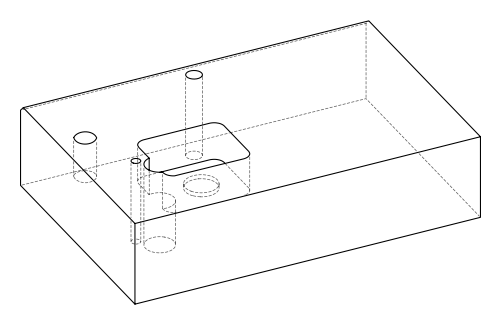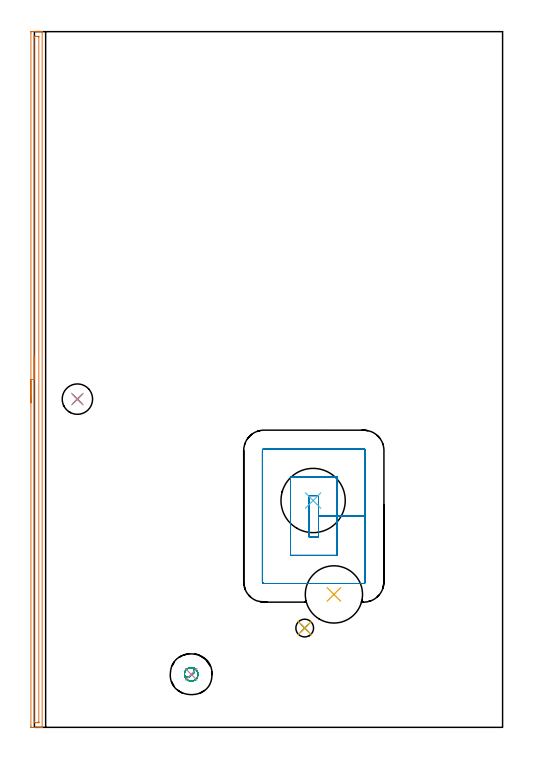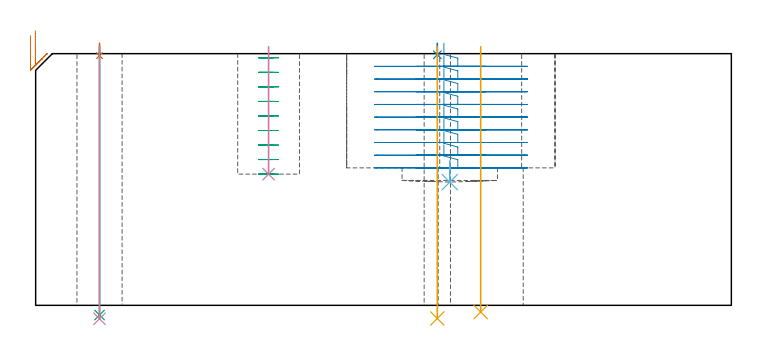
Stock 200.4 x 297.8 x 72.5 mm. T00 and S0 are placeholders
(PLAN: 11 operations, 9 tool changes, 15.2 min)
(1 AREA_MILL | FG_CHAMFER_SURFACE | UGT0205_001 | 4.94 min | 3437 mm3)
(2 MILL_RECTANGULAR_POCKET | POCKET_RECTANGULAR_STRAIGHT | NXT0201_012 | Follow Part, ap 4, ae 75% | 7.67 min | 143166 mm3)
(3 MILL_BLIND_HOLE_FROM_SOLID_MATERIAL | STEP1POCKET | NXT0201_011 | Spiral | 1.14 min | 8632 mm3)
(4 BORE_BLIND_HOLE | STEP1POCKET | UGT0332_075 | 0.15 min | 0 mm3)
(5 INDEXABLE_INSERT_DRILL_THROUGH_HOLE_FROM_SOLID | STEP1HOLE | NXT0302_020 | 0.31 min | 23780 mm3)
(6 INDEXABLE_INSERT_DRILL_BLIND_HOLE_FROM_SOLID | STEP1POCKET_1 | NXT0302_026 | 0.03 min | 2233 mm3)
(7 SPOT_DRILL | STEP1HOLE_1 | NXT0321_9005460120000 | 0.03 min | 7 mm3)
(8 SPOT_DRILL_1 | STEP1HOLE_2 | NXT0321_9005460120000 | 0.03 min | 0 mm3)
(9 DRILL_THROUGH_HOLE_INTO_CENTER | STEP1HOLE_1 | NXT0301_042 | 0.31 min | 2861 mm3)
(10 DRILL_TO_ENLARGE_THROUGH_HOLE | STEP1HOLE_1 | NXT0301_101 | 0.32 min | 6749 mm3)
(11 DRILL_THROUGH_HOLE_INTO_CENTER_1 | STEP1HOLE_2 | UGT0301_471 | 0.31 min | 3272 mm3)
(TOOL UGT0205_001 | Chamfer Mill 20 x 3 x 45 deg. | D20 FL50 Z2)
(TOOL NXT0201_012 | ENDMILL 16mm [2P460-1600-NA 1630] | D16 FL38 Z6)
(TOOL NXT0201_011 | ENDMILL 12mm [2P460-1200-NA 1630] | D12 FL38 Z6)
(TOOL UGT0332_075 | 17.75 mm Rough Boring Bar | D17.75)
(TOOL NXT0302_020 | Index. Insert Drill 24.5mm [880-D2450L25-03] | D24.5 PA176 FL74 Z2)
(TOOL NXT0302_026 | Index. Insert Drill 27.5mm [880-D2750L32-03] | D27.5 PA176 FL83 Z2)
(TOOL NXT0321_9005460120000 | NC Spot Drill, 142deg, 12mm, Carbide, Uncoated | D12 PA142 FL30 Z2)
(TOOL NXT0301_042 | Carbide Drill 7.1mm [860.1-0710-057A1-MM 2214] | D7.1 PA140 FL85 Z2)
(TOOL NXT0301_101 | Carbide Drill 13mm [860.1-1300-104A1-MM 2214] | D13 PA140 FL123 Z2)
(TOOL UGT0301_471 | Carbide Drill 7.6 mm | D7.6 PA118 FL76 Z2)
(OP 1 AREA_MILL)
G17 G21 G94 G90
T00 M6
G54
G17 G0 G90 X-1.5 Y138.9 S1061 M3
G43 Z82.5 H0
Z77.7
G94 G1 Y138.938 Z76.828 F250.
Y139.052 Z75.963
Y139.241 Z75.112
Y139.503 Z74.28
Y139.837 Z73.474
Y140.24 Z72.7
Y140.708 Z71.964
Y141.24 Z71.272
Y141.829 Z70.629
Y142.472 Z70.04
Y143.164 Z69.508
Y143.9 Z69.04
Y144.674 Z68.637
Y145.48 Z68.303
Y146.312 Z68.041
Y147.164 Z67.852
Y148.028 Z67.738
Y148.9 Z67.7
Y297.183
X-1.495 Y297.792 Z67.701
X-1.493 Y297.795 Z67.703
X-0.886 Y297.8 Z68.309
X-0.61 Z68.585
X0.007 Z69.201
X0.559 Z69.756
X0.9 Z70.096
X1.453 Z70.649
X1.793 Z70.988
X2.474 Z71.673
X2.832 Z72.032
X3.239 Y297.793 Z72.431
X3.297 Y297.79 Z72.488
X3.3 Y297.629 Z72.5
Y0.17
X3.297 Y0.008 Z72.488
X3.292 Y0.007 Z72.483
X3.237 Y0.004 Z72.429
X2.832 Y0. Z72.031
X2.474 Z71.673
X1.793 Z70.988
X0.56 Z69.757
X0.007 Z69.201
X-0.61 Z68.586
X-0.886 Z68.309
X-1.145 Y0.001 Z68.051
X-1.493 Y0.005 Z67.703
X-1.495 Y0.008 Z67.701
X-1.499 Y0.617
X-1.5 Y148.9 Z67.7
X-0.086 Z69.114
Y295.489
X-0.084 Y295.582 Z69.116
X-0.079 Y295.766 Z69.121
X-0.075 Y295.792 Z69.125
X-0.068 Y295.795 Z69.132
X-0.043 Y295.798 Z69.157
X0.007 Y295.8 Z69.207
X0.497 Z69.697
X0.9 Z70.1
X1.39 Z70.59
X1.793 Y295.796 Z70.993
X1.85 Y295.793 Z71.05
X1.879 Y295.789 Z71.079
X1.882 Y295.674 Z71.082
X1.885 Y295.489 Z71.085
Y2.311
X1.884 Y2.218 Z71.084
X1.879 Y2.034 Z71.079
X1.875 Y2.008 Z71.075
X1.868 Y2.005 Z71.068
X1.843 Y2.002 Z71.043
X1.793 Y2.001 Z70.993
X1.303 Y2. Z70.503
X0.9 Z70.1
X0.41 Z69.61
X0.007 Y2.003 Z69.207
X-0.05 Y2.007 Z69.15
X-0.079 Y2.011 Z69.121
X-0.082 Y2.125 Z69.118
X-0.085 Y2.311 Z69.115
X-0.086 Y148.9 Z69.114
Y149.772 Z69.152
Y150.636 Z69.266
Y151.488 Z69.455
Y152.32 Z69.717
Y153.126 Z70.051
Y153.9 Z70.454
Y154.636 Z70.923
Y155.328 Z71.454
Y155.971 Z72.043
Y156.56 Z72.686
Y157.092 Z73.378
Y157.56 Z74.114
Y157.963 Z74.888
Y158.297 Z75.694
Y158.559 Z76.526
Y158.748 Z77.378
Y158.862 Z78.243
Y158.9 Z79.114
G0 Z82.5
M5
M2
(OP 2 MILL_RECTANGULAR_POCKET)
G17 G21 G94 G90
T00 M6
G54
G17 G0 G90 X117.6 Y93.639 S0 M3
G43 Z82.5 H1
Z75.5
G94 G1 Y81.6 Z72.274 F250.
X121.6 Z71.202
Y90.4 Z68.844
Y99.2 F500.
X117.6
Y81.6
X121.6
Y90.4
X129.6
Y107.2
X109.6
Y73.6
X129.6
Y90.4
X141.6
Y118.5
G3 X140.9 Y119.2 R0.7
G1 X98.3
G3 X97.6 Y118.5 R0.7
G1 Y62.3
G3 X98.3 Y61.6 R0.7
G1 X140.9
G3 X141.6 Y62.3 R0.7
G1 Y90.4
Y91.4
G0 X117.6 Y93.639 Z71.844
G1 Y81.6 Z68.619 F250.
X121.6 Z67.547
Y90.4 Z65.189
Y99.2 F500.
X117.6
Y81.6
X121.6
Y90.4
X129.6
Y107.2
X109.6
Y73.6
X129.6
Y90.4
X141.6
Y118.5
G3 X140.9 Y119.2 R0.7
G1 X98.3
G3 X97.6 Y118.5 R0.7
G1 Y62.3
G3 X98.3 Y61.6 R0.7
G1 X140.9
G3 X141.6 Y62.3 R0.7
G1 Y90.4
Y91.4
G0 X117.6 Y93.639 Z68.189
G1 Y81.6 Z64.963 F250.
X121.6 Z63.891
Y90.4 Z61.533
Y99.2 F500.
X117.6
Y81.6
X121.6
Y90.4
X129.6
Y107.2
X109.6
Y73.6
X129.6
Y90.4
X141.6
Y118.5
G3 X140.9 Y119.2 R0.7
G1 X98.3
G3 X97.6 Y118.5 R0.7
G1 Y62.3
G3 X98.3 Y61.6 R0.7
G1 X140.9
G3 X141.6 Y62.3 R0.7
G1 Y90.4
Y91.4
G0 X117.6 Y93.639 Z64.533
G1 Y81.6 Z61.307 F250.
X121.6 Z60.236
Y90.4 Z57.878
Y99.2 F500.
X117.6
Y81.6
X121.6
Y90.4
X129.6
Y107.2
X109.6
Y73.6
X129.6
Y90.4
X141.6
Y118.5
G3 X140.9 Y119.2 R0.7
G1 X98.3
G3 X97.6 Y118.5 R0.7
G1 Y62.3
G3 X98.3 Y61.6 R0.7
G1 X140.9
G3 X141.6 Y62.3 R0.7
G1 Y90.4
Y91.4
G0 X117.6 Y93.639 Z60.878
G1 Y81.6 Z57.652 F250.
X121.6 Z56.58
Y90.4 Z54.222
Y99.2 F500.
X117.6
Y81.6
X121.6
Y90.4
X129.6
Y107.2
X109.6
Y73.6
X129.6
Y90.4
X141.6
Y118.5
G3 X140.9 Y119.2 R0.7
G1 X98.3
G3 X97.6 Y118.5 R0.7
G1 Y62.3
G3 X98.3 Y61.6 R0.7
G1 X140.9
G3 X141.6 Y62.3 R0.7
G1 Y90.4
Y91.4
G0 X117.6 Y93.639 Z57.222
G1 Y81.6 Z53.996 F250.
X121.6 Z52.925
Y90.4 Z50.567
Y99.2 F500.
X117.6
Y81.6
X121.6
Y90.4
X129.6
Y107.2
X109.6
Y73.6
X129.6
Y90.4
X141.6
Y118.5
G3 X140.9 Y119.2 R0.7
G1 X98.3
G3 X97.6 Y118.5 R0.7
G1 Y62.3
G3 X98.3 Y61.6 R0.7
G1 X140.9
G3 X141.6 Y62.3 R0.7
G1 Y90.4
Y91.4
G0 X117.6 Y93.639 Z53.567
G1 Y81.6 Z50.341 F250.
X121.6 Z49.269
Y90.4 Z46.911
Y99.2 F500.
X117.6
Y81.6
X121.6
Y90.4
X129.6
Y107.2
X109.6
Y73.6
X129.6
Y90.4
X141.6
Y118.5
G3 X140.9 Y119.2 R0.7
G1 X98.3
G3 X97.6 Y118.5 R0.7
G1 Y62.3
G3 X98.3 Y61.6 R0.7
G1 X140.9
G3 X141.6 Y62.3 R0.7
G1 Y90.4
Y91.4
G0 X117.6 Y93.639 Z49.911
G1 Y81.6 Z46.685 F250.
X121.6 Z45.613
Y90.4 Z43.256
Y99.2 F500.
X117.6
Y81.6
X121.6
Y90.4
X129.6
Y107.2
X109.6
Y73.6
X129.6
Y90.4
X141.6
Y118.5
G3 X140.9 Y119.2 R0.7
G1 X98.3
G3 X97.6 Y118.5 R0.7
G1 Y62.3
G3 X98.3 Y61.6 R0.7
G1 X140.9
G3 X141.6 Y62.3 R0.7
G1 Y90.4
Y91.4
G0 X117.6 Y93.639 Z46.256
G1 Y81.6 Z43.03 F250.
X121.6 Z41.958
Y90.4 Z39.6
Y99.2 F500.
X117.6
Y81.6
X121.6
Y90.4
X129.6
Y107.2
X109.6
Y73.6
X129.6
Y90.4
X141.6
Y118.5
G3 X140.9 Y119.2 R0.7
G1 X98.3
G3 X97.6 Y118.5 R0.7
G1 Y62.3
G3 X98.3 Y61.6 R0.7
G1 X140.9
G3 X141.6 Y62.3 R0.7
G1 Y90.4
Y91.4
G0 Z82.5
M5
M2
(OP 3 MILL_BLIND_HOLE_FROM_SOLID_MATERIAL)
G17 G21 G94 G90
T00 M6
G54
G17 G0 G90 X67.1 Y22.7 S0 M3
G43 Z82.5 H1
Z71.311
G94 G3 X67.244 Y25.456 R1.382 F250.
X64.216 Y23.003 R2.756
X66.797 Y19.816 R2.9
X64.216 Y23.003 R-2.9
X65.506 Y21.41 R1.45
X67.1 Y22.7 R1.45
G0 Z67.122
G3 X67.244 Y25.456 R1.382
X64.216 Y23.003 R2.756
X66.797 Y19.816 R2.9
X64.216 Y23.003 R-2.9
X65.506 Y21.41 R1.45
X67.1 Y22.7 R1.45
G0 Z62.933
G3 X67.244 Y25.456 R1.382
X64.216 Y23.003 R2.756
X66.797 Y19.816 R2.9
X64.216 Y23.003 R-2.9
X65.506 Y21.41 R1.45
X67.1 Y22.7 R1.45
G0 Z58.744
G3 X67.244 Y25.456 R1.382
X64.216 Y23.003 R2.756
X66.797 Y19.816 R2.9
X64.216 Y23.003 R-2.9
X65.506 Y21.41 R1.45
X67.1 Y22.7 R1.45
G0 Z54.556
G3 X67.244 Y25.456 R1.382
X64.216 Y23.003 R2.756
X66.797 Y19.816 R2.9
X64.216 Y23.003 R-2.9
X65.506 Y21.41 R1.45
X67.1 Y22.7 R1.45
G0 Z50.367
G3 X67.244 Y25.456 R1.382
X64.216 Y23.003 R2.756
X66.797 Y19.816 R2.9
X64.216 Y23.003 R-2.9
X65.506 Y21.41 R1.45
X67.1 Y22.7 R1.45
G0 Z46.178
G3 X67.244 Y25.456 R1.382
X64.216 Y23.003 R2.756
X66.797 Y19.816 R2.9
X64.216 Y23.003 R-2.9
X65.506 Y21.41 R1.45
X67.1 Y22.7 R1.45
G0 Z41.989
G3 X67.244 Y25.456 R1.382
X64.216 Y23.003 R2.756
X66.797 Y19.816 R2.9
X64.216 Y23.003 R-2.9
X65.506 Y21.41 R1.45
X67.1 Y22.7 R1.45
G0 Z37.8
G3 X67.244 Y25.456 R1.382
X64.216 Y23.003 R2.756
X66.797 Y19.816 R2.9
X64.216 Y23.003 R-2.9
X65.506 Y21.41 R1.45
X67.1 Y22.7 R1.45
G0 Z82.5
M5
M2
(OP 4 BORE_BLIND_HOLE)
G17 G21 G94 G90
T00 M6
G54
G17 G0 G90 X67.1 Y22.7 S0 M3
G43 Z82.5 H0
G94 G85 G98 Z37.8 F250. R74.5
G80
M5
M2
(OP 5 INDEXABLE_INSERT_DRILL_THROUGH_HOLE_FROM_SOLID)
G17 G21 G94 G90
T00 M6
G54
G17 G0 G90 X128.2 Y56.9 S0 M3
G43 Z82.5 H1
G94 G81 G98 Z-1.928 F250. R74.5
G80
M5
M2
(OP 6 INDEXABLE_INSERT_DRILL_BLIND_HOLE_FROM_SOLID)
G17 G21 G94 G90
T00 M6
G54
G17 G0 G90 X119.3 Y97.1 S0 M3
G43 Z82.5 H1
G94 G81 G98 Z35.5 F250. R41.6
G80
M5
M2
(OP 7 SPOT_DRILL)
G17 G21 G94 G90
T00 M6
G54
G17 G0 G90 X18.4 Y140.5 S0 M3
G43 Z82.5 H0
G94 G81 G98 Z71.936 F250. R75.5
G80
M5
M2
(OP 8 SPOT_DRILL_1)
G17 G21 G94 G90
T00 M6
G54
G17 G0 G90 X115.7 Y42.5 S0 M3
G43 Z82.5 H0
G94 G81 G98 Z72.173 F250. R75.5
G80
M5
M2
(OP 9 DRILL_THROUGH_HOLE_INTO_CENTER)
G17 G21 G94 G90
T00 M6
G54
G17 G0 G90 X18.4 Y140.5 S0 M3
G43 Z82.5 H1
G94 G73 G98 Z-2.792 F250. Q6.845 R74.5
G80
M5
M2
(OP 10 DRILL_TO_ENLARGE_THROUGH_HOLE)
G17 G21 G94 G90
T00 M6
G54
G17 G0 G90 X18.4 Y140.5 S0 M3
G43 Z82.5 H1
G94 G73 G98 Z-3.866 F250. Q12.728 R74.5
G80
M5
M2
(OP 11 DRILL_THROUGH_HOLE_INTO_CENTER_1)
G17 G21 G94 G90
T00 M6
G54
G17 G0 G90 X115.7 Y42.5 S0 M3
G43 Z82.5 H0
G94 G73 G98 Z-3.783 F250. Q6.935 R74.5
G80
M5
M2
